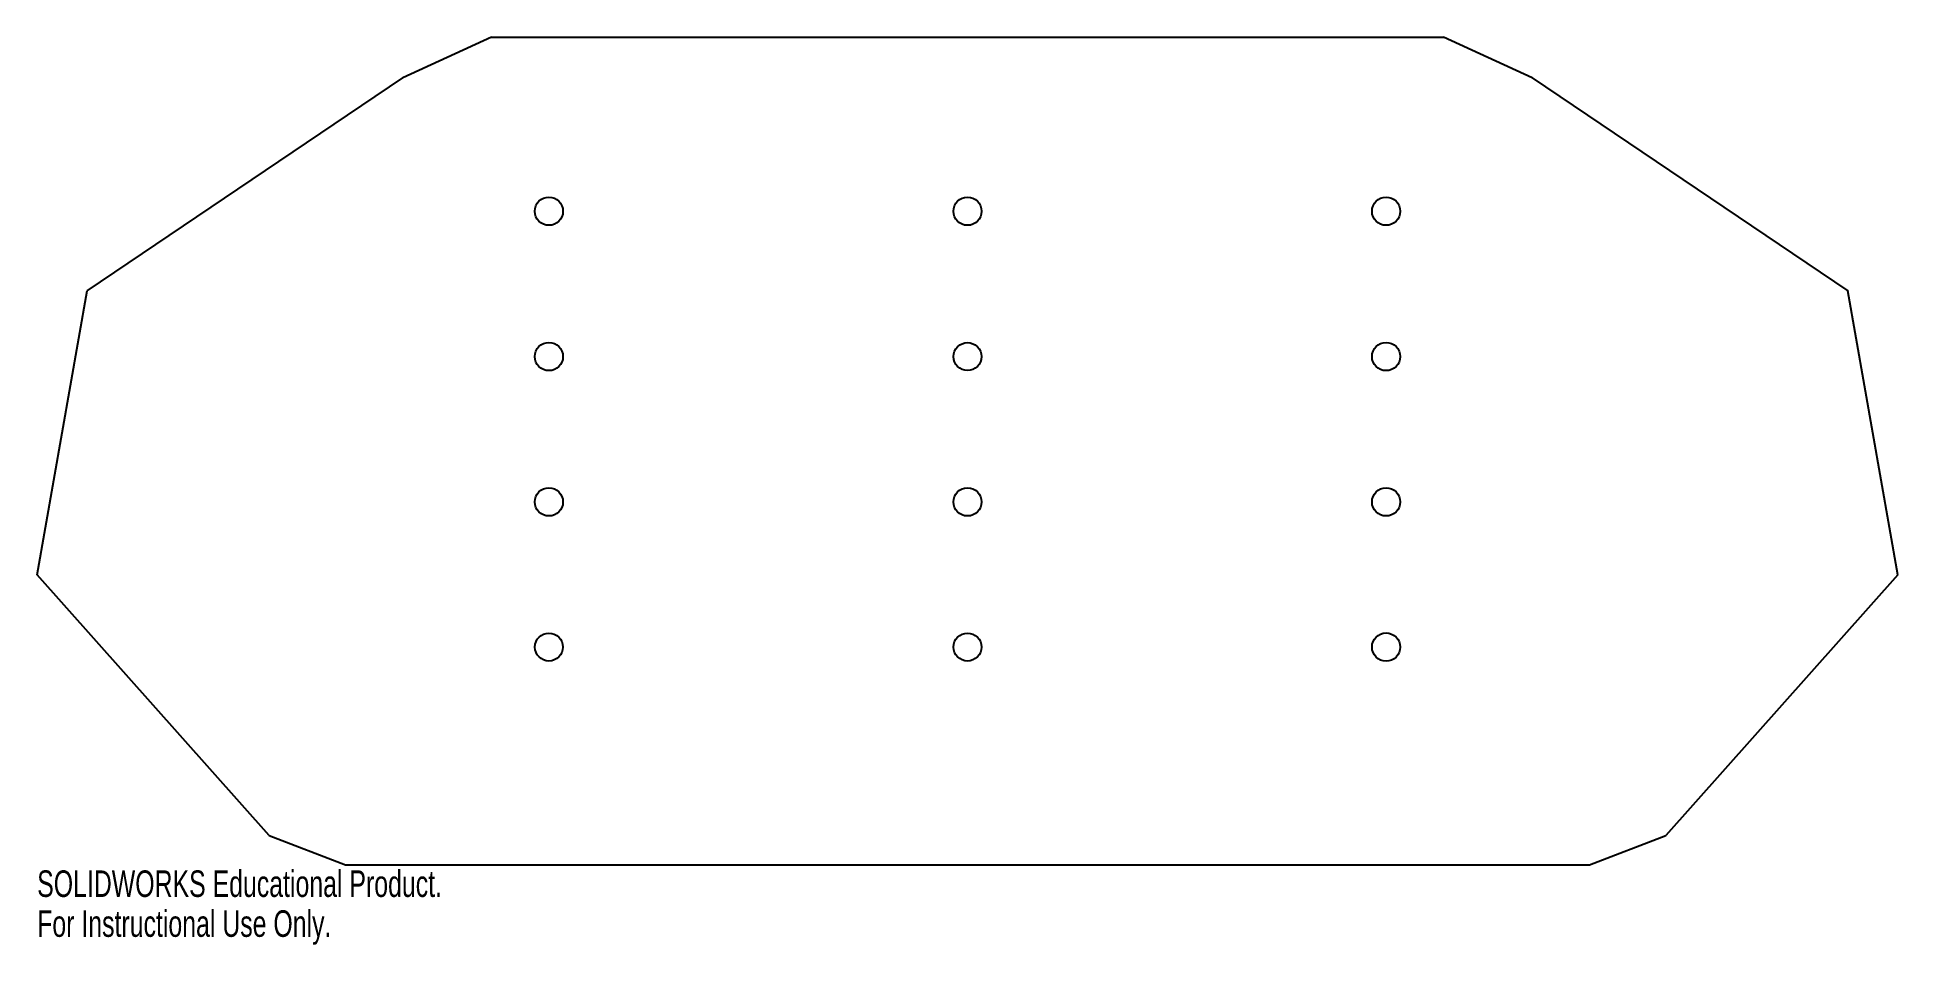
# Model space of a CAD drawing. Header units: inches. Extents: x -6.7 to 6.7, y -1.1 to 5.4.
import ezdxf

# ---------------------------------------------------------------- set-up
doc = ezdxf.new("R2010")
doc.units = ezdxf.units.IN
doc.header["$MEASUREMENT"] = 0
doc.styles.add('SLDTEXTSTYLE0', font='TXT', dxfattribs={"width": 0.7})

msp = doc.modelspace()

# ---------------------------------------------------------------- linework, layer by layer
at = {"color": 7, "linetype": 'Continuous', "lineweight": 25}
for p, q in [((-3.411, 5.447), (-4.047, 5.157)), ((-3.411, 5.447), (3.411, 5.447)), ((4.047, 5.157), (3.411, 5.447)), ((-6.308, 3.629), (-4.047, 5.157)), ((4.047, 5.157), (6.308, 3.629)), ((-6.667, 1.592), (-6.308, 3.629)), ((6.667, 1.592), (6.308, 3.629)), ((-5.005, -0.276), (-6.667, 1.592)), ((6.667, 1.592), (5.005, -0.276)), ((-5.005, -0.276), (-4.457, -0.486)), ((4.457, -0.486), (5.005, -0.276)), ((-4.457, -0.486), (4.457, -0.486))]:
    msp.add_line(p, q, dxfattribs=at)
for centre, radius in [((-3, 4.2), 0.101), ((0, 4.2), 0.101), ((3, 4.2), 0.101), ((-3, 3.158), 0.101), ((0, 3.158), 0.1), ((3, 3.158), 0.101), ((-3, 2.116), 0.101), ((0, 2.116), 0.101), ((3, 2.116), 0.101), ((-3, 1.075), 0.1), ((0, 1.075), 0.1), ((3, 1.075), 0.101)]:
    msp.add_circle(centre, radius, dxfattribs=at)

# ---------------------------------------------------------------- texts
at = {"color": 7, "linetype": 'Continuous', "char_height": 0.1903, "attachment_point": 1, "style": 'SLDTEXTSTYLE0'}
for s, insert in [('SOLIDWORKS Educational Product.', (-6.667, -0.526)), ('For Instructional Use Only.', (-6.667, -0.812))]:
    msp.add_mtext(s, dxfattribs=dict(at, insert=insert))

doc.saveas('drawing.dxf')
